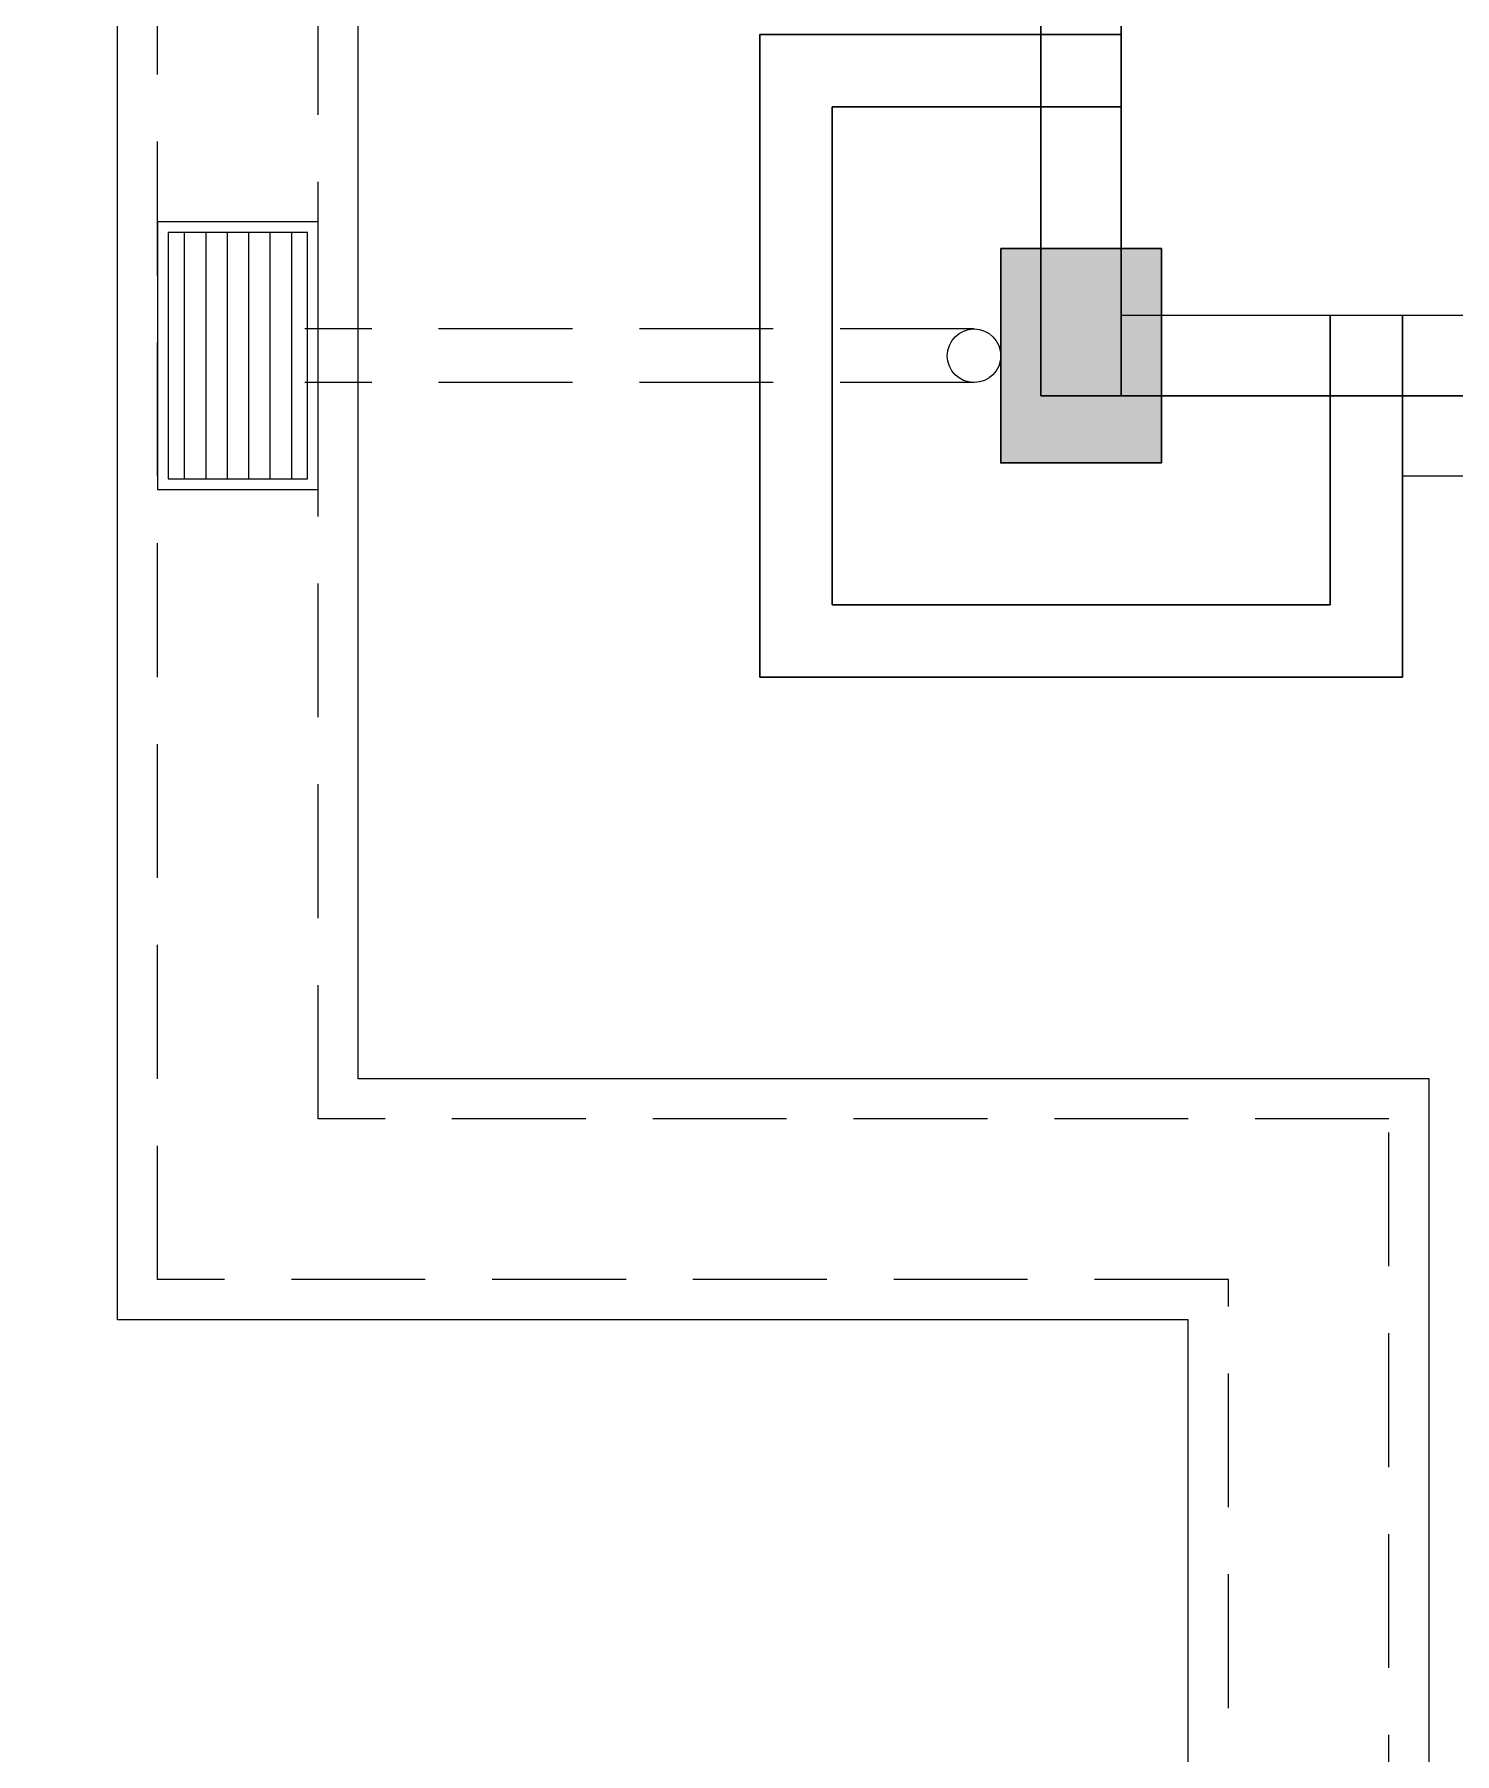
# Model space of a CAD drawing. Header units: inches. Extents: x -86493719 to 430035, y 21644 to 1519532.
# Drawn here: x 43679 to 46332, y 65194 to 68404 of the extents above; entities that cross this region are included whole.
import ezdxf

# ---------------------------------------------------------------- set-up
doc = ezdxf.new("R2010")
doc.units = ezdxf.units.IN
doc.header["$MEASUREMENT"] = 0
doc.linetypes.add('DASHED2', pattern=[0.375, 0.25, -0.125])
doc.linetypes.add('HIDDEN', pattern=[0.375, 0.25, -0.125])
for name, color, linetype in [('Cabinet', 8, 'Continuous'), ('DOWNPIPE', 8, 'Continuous'), ('drain', 8, 'Continuous'), ('E-DB', 1, 'Continuous'), ('MSGRATING', 8, 'Continuous')]:
    doc.layers.add(name, color=color, linetype=linetype)
for name, color, linetype, lineweight in [('COLUMN', 8, 'Continuous', 30), ('LW', 8, 'Continuous', 20), ('wall', 8, 'Continuous', 30)]:
    doc.layers.add(name, color=color, linetype=linetype, lineweight=lineweight)

msp = doc.modelspace()

# ---------------------------------------------------------------- linework, layer by layer
at = {"layer": 'Cabinet'}
msp.add_line((47409.3, 67878.6), (45784.3, 67878.6), dxfattribs=at)
at = {"layer": 'COLUMN'}
msp.add_lwpolyline([(45484.3, 68003.6), (45784.3, 68003.6), (45784.3, 67603.6), (45484.3, 67603.6)], close=True, dxfattribs=at)
msp.add_solid([(45484.3, 68003.6), (45784.3, 68003.6), (45484.3, 67603.6), (45784.3, 67603.6)], dxfattribs=at)
at = {"layer": 'DOWNPIPE', "linetype": 'HIDDEN', "ltscale": 1000}
for p, q in [((45434.3, 67853.6), (44184.3, 67853.6)), ((45434.3, 67753.6), (44184.3, 67753.6))]:
    msp.add_line(p, q, dxfattribs=at)
at = {"layer": 'DOWNPIPE'}
msp.add_circle((45434.3, 67803.6), 50, dxfattribs=at)
at = {"layer": 'drain', "linetype": 'DASHED2', "ltscale": 1000}
for points in [[(38409.3, 58028.6), (42409.3, 58028.6), (42409.3, 63028.6), (45909.3, 63028.6), (45909.3, 66078.6), (43909.3, 66078.6), (43909.3, 81528.6), (47909.3, 81528.6), (47909.3, 83503.6)], [(38709.3, 57728.6), (42709.3, 57728.6), (42709.3, 62728.6), (46209.3, 62728.6), (46209.3, 66378.6), (44209.3, 66378.6), (44209.3, 81228.6), (48209.3, 81228.6), (48209.3, 83503.6)]]:
    msp.add_lwpolyline(points, dxfattribs=at)
at = {"layer": 'E-DB'}
msp.add_lwpolyline([(46033.5, 58228.6), (44284.3, 58228.6), (44284.3, 61228.6), (47709.3, 61228.6), (47709.3, 67878.6), (45709.3, 67878.6), (45709.3, 79728.6), (49709.3, 79728.6), (49709.3, 82228.6), (55557.4, 82228.6)], dxfattribs=at)
at = {"layer": 'LW'}
for p, q in [((43834.3, 66003.6), (43834.3, 81603.6)), ((44284.3, 66453.6), (44284.3, 81153.6)), ((47409.3, 67578.6), (46234.3, 67578.6)), ((46284.3, 66453.6), (44284.3, 66453.6)), ((46284.3, 62653.6), (46284.3, 66453.6)), ((45834.3, 66003.6), (43834.3, 66003.6)), ((45834.3, 63103.6), (45834.3, 66003.6))]:
    msp.add_line(p, q, dxfattribs=at)
at = {"layer": 'MSGRATING'}
for p, q in [((43959.3, 68033.6), (43959.3, 67573.6)), ((43999.3, 68033.6), (43999.3, 67573.6)), ((44039.3, 68033.6), (44039.3, 67573.6)), ((44079.3, 68033.6), (44079.3, 67573.6)), ((44119.3, 68033.6), (44119.3, 67573.6)), ((44159.3, 68033.6), (44159.3, 67573.6))]:
    msp.add_line(p, q, dxfattribs=at)
for points in [[(44209.3, 68053.6), (43909.3, 68053.6), (43909.3, 67553.6), (44209.3, 67553.6)], [(44189.3, 68033.6), (43929.3, 68033.6), (43929.3, 67573.6), (44189.3, 67573.6)]]:
    msp.add_lwpolyline(points, close=True, dxfattribs=at)
at = {"layer": 'wall'}
for p, q in [((45709.3, 67728.6), (45709.3, 69303.6)), ((45559.3, 67728.6), (45559.3, 69153.6)), ((45034.3, 67203.6), (45034.3, 68403.6)), ((45034.3, 68403.6), (45709.3, 68403.6)), ((45169.3, 67338.6), (45169.3, 68268.6)), ((45169.3, 68268.6), (45709.3, 68268.6)), ((46099.3, 67338.6), (46099.3, 67878.6)), ((46234.3, 67203.6), (46234.3, 67878.6)), ((47409.3, 67728.6), (45559.3, 67728.6)), ((45169.3, 67338.6), (46099.3, 67338.6)), ((45034.3, 67203.6), (46234.3, 67203.6))]:
    msp.add_line(p, q, dxfattribs=at)

doc.saveas('drawing.dxf')
